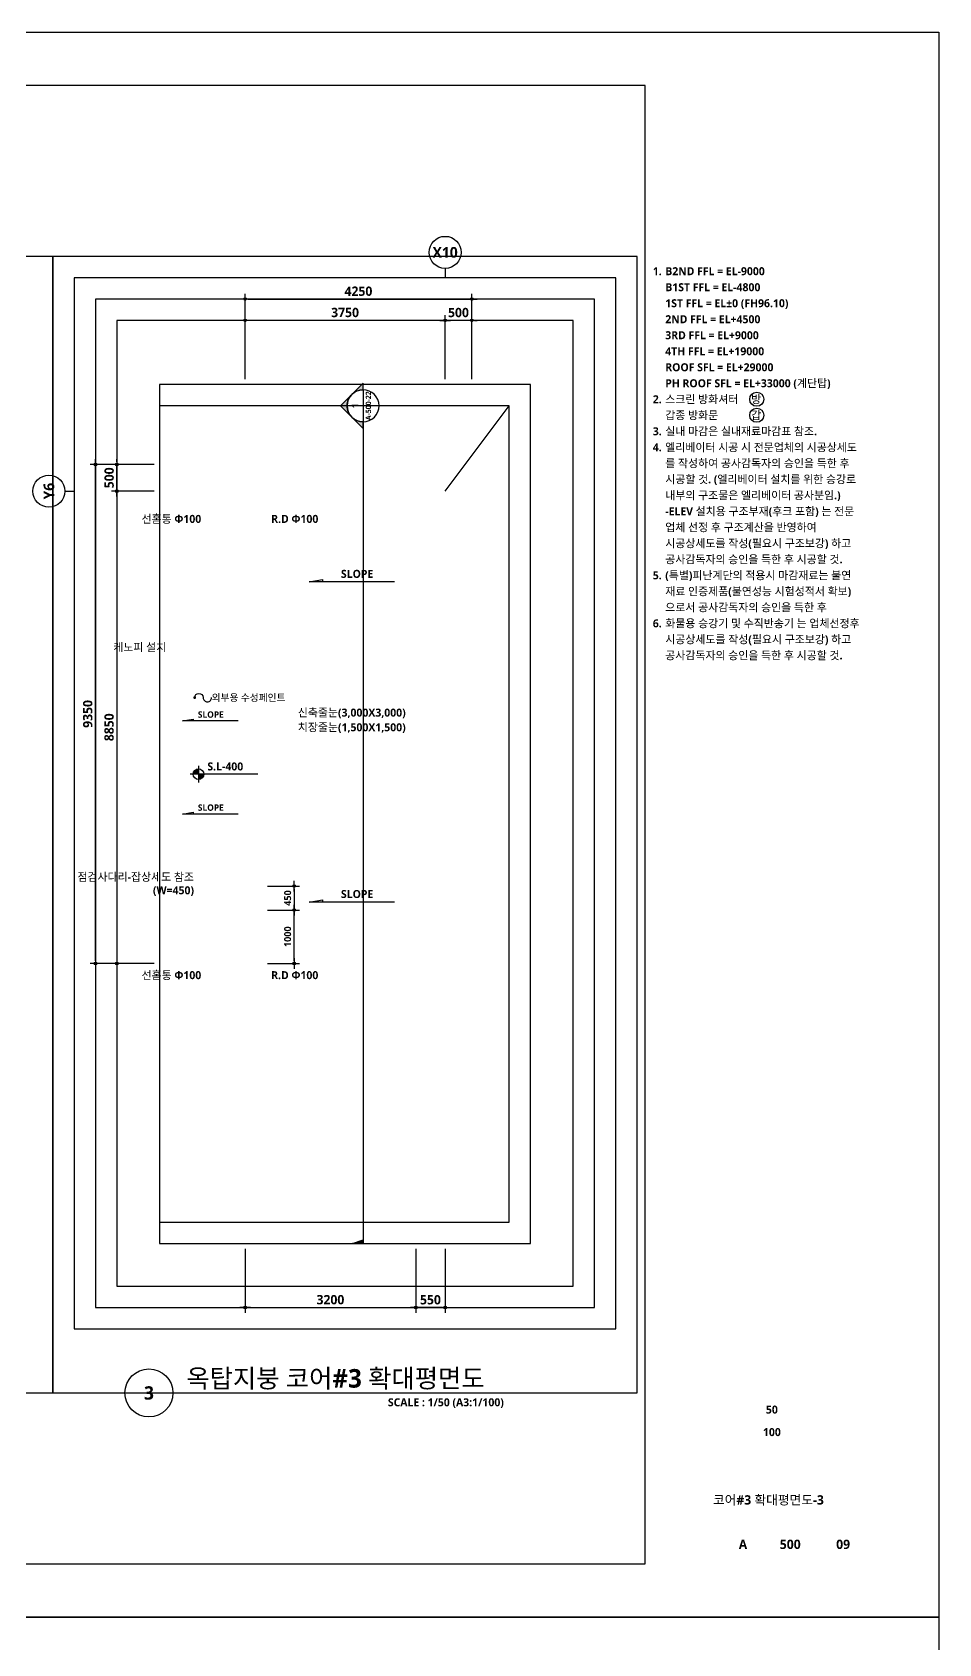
# Model space of a CAD drawing. Header units: millimetres. Extents: x -12482 to 126000, y 0 to 220200.
# Drawn here: x 109013 to 126000, y 58900 to 89100 of the extents above; entities that cross this region are included whole.
import ezdxf
from ezdxf.enums import TextEntityAlignment as Align

# ---------------------------------------------------------------- set-up
doc = ezdxf.new("R2010")
doc.units = ezdxf.units.MM
doc.header["$LTSCALE"] = 60
doc.linetypes.add('CEN', pattern=[62, 60, -1, 0, -1])
doc.layers.get('Defpoints').update_dxf_attribs({"color": 153})
for name, color, linetype in [('A-ANNO-DIM', 4, 'Continuous'), ('A-ANNO-GRA1', 7, 'Continuous'), ('A-ANNO-LEAD', 4, 'Continuous'), ('A-ANNO-NOTE', 7, 'Continuous'), ('A-ANNO-PONT', 7, 'Continuous'), ('A-ANNO-TEXT1', 7, 'Continuous'), ('A-ANNO-TITL', 7, 'Continuous'), ('A-ST-AXIS-BUB', 7, 'Continuous'), ('A-ST-AXIS-DIM', 7, 'Continuous'), ('AA-MKXS', 3, 'Continuous'), ('AA-MKXX', 3, 'Continuous'), ('AA-XXXX-TXT1', 2, 'Continuous')]:
    doc.layers.add(name, color=color, linetype=linetype)
for name, color, linetype, plot in [('Defpoint', 161, 'Continuous', False), ('G(그리드1)', 185, 'Continuous', False), ('G(그리드2)', 235, 'Continuous', False)]:
    doc.layers.add(name, color=color, linetype=linetype, plot=plot)
doc.styles.add('2020음성 1차', font='NanumGothicBold.ttf')
doc.styles.add('SAMOO', font='romans.shx', dxfattribs={"bigfont": 'whgtxt.shx'})
doc.styles.add('SH_대대리576', font='')
doc.styles.add('SH_진천_나눔', font='')
doc.styles.get('SH_대대리576').set_extended_font_data('NanumGothic', bold=True)
doc.styles.get('SH_진천_나눔').set_extended_font_data('NanumGothic', bold=True)
doc.dimstyles.new('SHP 50', dxfattribs={"dimscale": 50, "dimtxt": 3.5, "dimasz": 1, "dimexe": 2, "dimexo": 2, "dimgap": 1, "dimtad": 1, "dimdec": 0, "dimzin": 0, "dimdsep": 46, "dimtxsty": 'SH_진천_나눔', "dimblk": 'DIMDOT', "dimcen": 0.09, "dimclrd": 256, "dimclre": 256, "dimclrt": 3, "dimadec": 0, "dimazin": 1, "dimtfac": 1, "dimtdec": 0, "dimtix": 1, "dimtmove": 2, "dimatfit": 0, "dimldrblk": 'DIMDOT', "dimfxl": 1, "dimtolj": 1, "dimtzin": 0, "dimlwd": -1, "dimlwe": -1, "dimarcsym": 0})
doc.dimstyles.new('SHP 50내부', dxfattribs={"dimscale": 50, "dimtxt": 2.6, "dimasz": 1, "dimexe": 2, "dimexo": 2, "dimgap": 1, "dimtad": 1, "dimdec": 0, "dimzin": 0, "dimdsep": 46, "dimtxsty": '2020음성 1차', "dimblk": 'DIMDOT', "dimcen": 0.09, "dimclrd": 256, "dimclre": 256, "dimclrt": 3, "dimadec": 0, "dimazin": 1, "dimtfac": 1, "dimtdec": 0, "dimtix": 1, "dimtmove": 2, "dimatfit": 0, "dimldrblk": 'DIMDOT', "dimfxl": 1, "dimtolj": 1, "dimtzin": 0, "dimlwd": -1, "dimlwe": -1, "dimarcsym": 0})

# ---------------------------------------------------------------- blocks, each defined once
blk = doc.blocks.new('*U13166')
at = {"layer": 'A-ANNO-TITL'}
blk.add_line((0, 0), (6450, 0), dxfattribs=at)
blk.add_circle((-450, 0), 450, dxfattribs=at)
at = {"layer": 'AA-XXXX-TXT1', "style": 'SH_진천_나눔'}
blk.add_attdef('DWG.TITLE', (250, 100), '', height=350, dxfattribs=at)
at = {"layer": 'AA-XXXX-TXT1', "color": 7, "style": 'SH_진천_나눔'}
blk.add_attdef('NO1', text='', height=300, dxfattribs=at).set_placement((-450, 0), align=Align.MIDDLE)
at = {"layer": 'AA-XXXX-TXT1', "style": 'SH_진천_나눔'}
blk.add_attdef('SCALE', text='', height=150, dxfattribs=at).set_placement((6200, -100), align=Align.TOP_RIGHT)
blk = doc.blocks.new('DIMDOT')
at = {"color": 0}
blk.add_line((-2, 0), (2, 0), dxfattribs=at)
for radius in [0.5, 0.25]:
    blk.add_circle((0, 0), radius, dxfattribs=at)
blk = doc.blocks.new('*D17226')
at = {"layer": 'A-ST-AXIS-DIM'}
for p, q in [((113000, 82600), (113000, 83800)), ((116700, 83700), (113050, 83700)), ((116750, 82600), (116750, 83800))]:
    blk.add_line(p, q, dxfattribs=at)
at = {"layer": 'Defpoints', "color": 0}
for p in [(113000, 83700), (113000, 82500), (116750, 82500)]:
    blk.add_point(p, dxfattribs=at)
at = {"layer": 'A-ST-AXIS-DIM', "linetype": 'ByBlock', "xscale": 50, "yscale": 50, "zscale": 50, "rotation": 180}
blk.add_blockref('DIMDOT', (113000, 83700), dxfattribs=at)
at = {"layer": 'A-ST-AXIS-DIM', "linetype": 'ByBlock', "xscale": 50, "yscale": 50, "zscale": 50}
blk.add_blockref('DIMDOT', (116750, 83700), dxfattribs=at)
at = {"layer": 'A-ST-AXIS-DIM', "color": 3, "insert": (114875, 83847), "char_height": 175, "attachment_point": 5, "style": 'SH_진천_나눔'}
blk.add_mtext('\\A1;3750', dxfattribs=at)
blk = doc.blocks.new('A-ST-AXIS-BUB-1')
at = {"layer": 'A-ST-AXIS-BUB'}
blk.add_line((0, 350), (0, 0), dxfattribs=at)
blk.add_circle((0, 950), 600, dxfattribs=at)
blk = doc.blocks.new('*D17227')
at = {"layer": 'A-ST-AXIS-DIM'}
for p, q in [((111300, 81000), (110100, 81000)), ((110200, 71700), (110200, 80950)), ((111300, 71650), (110100, 71650))]:
    blk.add_line(p, q, dxfattribs=at)
at = {"layer": 'Defpoints', "color": 0}
for p in [(110200, 81000), (111400, 81000), (111400, 71650)]:
    blk.add_point(p, dxfattribs=at)
at = {"layer": 'A-ST-AXIS-DIM', "linetype": 'ByBlock', "xscale": 50, "yscale": 50, "zscale": 50}
for p, rotation in [((110200, 81000), 90), ((110200, 71650), 270)]:
    blk.add_blockref('DIMDOT', p, dxfattribs=dict(at, rotation=rotation))
at = {"layer": 'A-ST-AXIS-DIM', "color": 3, "insert": (110053, 76325), "char_height": 175, "attachment_point": 5, "rotation": 90, "style": 'SH_진천_나눔'}
blk.add_mtext('\\A1;9350', dxfattribs=at)
blk = doc.blocks.new('*D17228')
at = {"layer": 'A-ST-AXIS-DIM'}
for p, q in [((111300, 80500), (110500, 80500)), ((110600, 80450), (110600, 71700)), ((111300, 71650), (110500, 71650))]:
    blk.add_line(p, q, dxfattribs=at)
at = {"layer": 'Defpoints', "color": 0}
for p in [(111400, 80500), (110600, 71650), (111400, 71650)]:
    blk.add_point(p, dxfattribs=at)
at = {"layer": 'A-ST-AXIS-DIM', "linetype": 'ByBlock', "xscale": 50, "yscale": 50, "zscale": 50}
for p, rotation in [((110600, 80500), 90), ((110600, 71650), 270)]:
    blk.add_blockref('DIMDOT', p, dxfattribs=dict(at, rotation=rotation))
at = {"layer": 'A-ST-AXIS-DIM', "color": 3, "insert": (110453, 76075), "char_height": 175, "attachment_point": 5, "rotation": 90, "style": 'SH_진천_나눔'}
blk.add_mtext('\\A1;8850', dxfattribs=at)
blk = doc.blocks.new('*D17375')
at = {"layer": 'A-ANNO-DIM'}
for p, q in [((113420, 73100), (114020, 73100)), ((113920, 73050), (113920, 72700)), ((113420, 72650), (114020, 72650))]:
    blk.add_line(p, q, dxfattribs=at)
at = {"layer": 'Defpoints', "color": 0}
for p in [(113320, 73100), (113320, 72650), (113920, 72650)]:
    blk.add_point(p, dxfattribs=at)
at = {"layer": 'A-ANNO-DIM', "linetype": 'ByBlock', "xscale": 50, "yscale": 50, "zscale": 50}
for p, rotation in [((113920, 73100), 90), ((113920, 72650), 270)]:
    blk.add_blockref('DIMDOT', p, dxfattribs=dict(at, rotation=rotation))
at = {"layer": 'A-ANNO-DIM', "color": 3, "insert": (113799, 72875), "char_height": 130, "attachment_point": 5, "rotation": 90, "style": '2020음성 1차'}
blk.add_mtext('\\A1;450', dxfattribs=at)
blk = doc.blocks.new('*D17376')
at = {"layer": 'A-ANNO-DIM'}
for p, q in [((113420, 72650), (114020, 72650)), ((113920, 71700), (113920, 72600)), ((113420, 71650), (114020, 71650))]:
    blk.add_line(p, q, dxfattribs=at)
at = {"layer": 'Defpoints', "color": 0}
for p in [(113320, 72650), (113920, 72650), (113320, 71650)]:
    blk.add_point(p, dxfattribs=at)
at = {"layer": 'A-ANNO-DIM', "linetype": 'ByBlock', "xscale": 50, "yscale": 50, "zscale": 50}
for p, rotation in [((113920, 72650), 90), ((113920, 71650), 270)]:
    blk.add_blockref('DIMDOT', p, dxfattribs=dict(at, rotation=rotation))
at = {"layer": 'A-ANNO-DIM', "color": 3, "insert": (113799, 72150), "char_height": 130, "attachment_point": 5, "rotation": 90, "style": '2020음성 1차'}
blk.add_mtext('\\A1;1000', dxfattribs=at)
blk = doc.blocks.new('*D17392')
at = {"layer": 'A-ST-AXIS-DIM'}
for p, q in [((116700, 83700), (116650, 83700)), ((116750, 82600), (116750, 83800)), ((117250, 83700), (116750, 83700)), ((117250, 82600), (117250, 83800)), ((117300, 83700), (117350, 83700))]:
    blk.add_line(p, q, dxfattribs=at)
at = {"layer": 'Defpoints', "color": 0}
for p in [(116750, 83700), (116750, 82500), (117250, 82500)]:
    blk.add_point(p, dxfattribs=at)
at = {"layer": 'A-ST-AXIS-DIM', "linetype": 'ByBlock', "xscale": 50, "yscale": 50, "zscale": 50}
blk.add_blockref('DIMDOT', (116750, 83700), dxfattribs=at)
at = {"layer": 'A-ST-AXIS-DIM', "linetype": 'ByBlock', "xscale": 50, "yscale": 50, "zscale": 50, "rotation": 180}
blk.add_blockref('DIMDOT', (117250, 83700), dxfattribs=at)
at = {"layer": 'A-ST-AXIS-DIM', "color": 3, "insert": (117000, 83846), "char_height": 175, "attachment_point": 5, "style": 'SH_진천_나눔'}
blk.add_mtext('\\A1;500', dxfattribs=at)
blk = doc.blocks.new('*D17393')
at = {"layer": 'A-ST-AXIS-DIM'}
for p, q in [((113000, 82600), (113000, 84200)), ((113050, 84100), (117200, 84100)), ((117250, 82600), (117250, 84200))]:
    blk.add_line(p, q, dxfattribs=at)
at = {"layer": 'Defpoints', "color": 0}
for p in [(117250, 84100), (113000, 82500), (117250, 82500)]:
    blk.add_point(p, dxfattribs=at)
at = {"layer": 'A-ST-AXIS-DIM', "linetype": 'ByBlock', "xscale": 50, "yscale": 50, "zscale": 50, "rotation": 180}
blk.add_blockref('DIMDOT', (113000, 84100), dxfattribs=at)
at = {"layer": 'A-ST-AXIS-DIM', "linetype": 'ByBlock', "xscale": 50, "yscale": 50, "zscale": 50}
blk.add_blockref('DIMDOT', (117250, 84100), dxfattribs=at)
at = {"layer": 'A-ST-AXIS-DIM', "color": 3, "insert": (115125, 84246), "char_height": 175, "attachment_point": 5, "style": 'SH_진천_나눔'}
blk.add_mtext('\\A1;4250', dxfattribs=at)
blk = doc.blocks.new('*D17394')
at = {"layer": 'A-ST-AXIS-DIM'}
for p, q in [((111300, 81000), (110500, 81000)), ((110600, 81050), (110600, 81100)), ((110600, 80500), (110600, 81000)), ((111300, 80500), (110500, 80500)), ((110600, 80450), (110600, 80400))]:
    blk.add_line(p, q, dxfattribs=at)
at = {"layer": 'Defpoints', "color": 0}
for p in [(110600, 81000), (111400, 81000), (111400, 80500)]:
    blk.add_point(p, dxfattribs=at)
at = {"layer": 'A-ST-AXIS-DIM', "linetype": 'ByBlock', "xscale": 50, "yscale": 50, "zscale": 50}
for p, rotation in [((110600, 81000), 270), ((110600, 80500), 90)]:
    blk.add_blockref('DIMDOT', p, dxfattribs=dict(at, rotation=rotation))
at = {"layer": 'A-ST-AXIS-DIM', "color": 3, "insert": (110454, 80750), "char_height": 175, "attachment_point": 5, "rotation": 90, "style": 'SH_진천_나눔'}
blk.add_mtext('\\A1;500', dxfattribs=at)
blk = doc.blocks.new('G$C5E36A61E')
at = {"layer": 'A-ANNO-PONT'}
for points in [[(1814, 2981, 0.4142136), (648, 1814), (1814, 1814)], [(1814, 648, 0.4142136), (2981, 1814), (1814, 1814)]]:
    blk.add_hatch(color=256, dxfattribs=at).paths.add_polyline_path(points)
for p, q in [((1814, 3629), (1814, 0)), ((14810, 1814), (0, 1814))]:
    blk.add_line(p, q, dxfattribs=at)
blk.add_circle((1814, 1814), 1166, dxfattribs=at)
blk = doc.blocks.new('*U15082')
at = {"layer": 'AA-MKXX'}
blk.add_hatch(color=256, dxfattribs=at).paths.add_polyline_path([(48000, 600), (47790, 0), (48000, 0)])
at = {"layer": 'AA-MKXX', "linetype": 'CEN', "ltscale": 300}
blk.add_line((900, 0), (48000, 0), dxfattribs=at)
at = {"layer": 'AA-MKXX'}
blk.add_lwpolyline([(48000, 0), (48000, 600), (47790, 0)], close=True, dxfattribs=at)
blk = doc.blocks.new('*D20815')
at = {"layer": 'A-ST-AXIS-DIM'}
for p, q in [((113000, 66300), (113000, 65100)), ((116200, 66300), (116200, 65100)), ((113050, 65200), (116150, 65200))]:
    blk.add_line(p, q, dxfattribs=at)
at = {"layer": 'Defpoints', "color": 0}
for p in [(113000, 66400), (116200, 66400), (116200, 65200)]:
    blk.add_point(p, dxfattribs=at)
at = {"layer": 'A-ST-AXIS-DIM', "linetype": 'ByBlock', "xscale": 50, "yscale": 50, "zscale": 50, "rotation": 180}
blk.add_blockref('DIMDOT', (113000, 65200), dxfattribs=at)
at = {"layer": 'A-ST-AXIS-DIM', "linetype": 'ByBlock', "xscale": 50, "yscale": 50, "zscale": 50}
blk.add_blockref('DIMDOT', (116200, 65200), dxfattribs=at)
at = {"layer": 'A-ST-AXIS-DIM', "color": 3, "insert": (114600, 65347), "char_height": 175, "attachment_point": 5, "style": 'SH_진천_나눔'}
blk.add_mtext('\\A1;3200', dxfattribs=at)
blk = doc.blocks.new('*D20816')
at = {"layer": 'A-ST-AXIS-DIM'}
for p, q in [((116200, 66300), (116200, 65100)), ((116750, 66300), (116750, 65100)), ((116700, 65200), (116250, 65200))]:
    blk.add_line(p, q, dxfattribs=at)
at = {"layer": 'Defpoints', "color": 0}
for p in [(116200, 66400), (116750, 66400), (116200, 65200)]:
    blk.add_point(p, dxfattribs=at)
at = {"layer": 'A-ST-AXIS-DIM', "linetype": 'ByBlock', "xscale": 50, "yscale": 50, "zscale": 50, "rotation": 180}
blk.add_blockref('DIMDOT', (116200, 65200), dxfattribs=at)
at = {"layer": 'A-ST-AXIS-DIM', "linetype": 'ByBlock', "xscale": 50, "yscale": 50, "zscale": 50}
blk.add_blockref('DIMDOT', (116750, 65200), dxfattribs=at)
at = {"layer": 'A-ST-AXIS-DIM', "color": 3, "insert": (116475, 65346), "char_height": 175, "attachment_point": 5, "style": 'SH_진천_나눔'}
blk.add_mtext('\\A1;550', dxfattribs=at)
blk = doc.blocks.new('*U15083')
at = {"layer": 'AA-MKXS'}
blk.add_hatch(color=3, dxfattribs=at).paths.add_polyline_path([(0, 8.49), (-4.24, 4.24, -0.414214), (4.24, 4.24)])
h = blk.add_hatch(color=3, dxfattribs=at)
h.paths.add_polyline_path([(-8.49, 0), (-6, 0, -0.198912), (-4.24, 4.24)])
h.paths.add_polyline_path([(6, 0), (8.49, 0), (4.24, 4.24, -0.198912)])
at = {"layer": 'AA-MKXS', "color": 3, "linetype": 'Continuous', "ltscale": 5}
blk.add_line((-6, 0), (6, 0), dxfattribs=at)
at = {"layer": 'AA-MKXS', "color": 3}
for points in [[(4.24, 4.24, 0.414214), (-4.24, 4.24), (0, 8.49)], [(-4.24, 4.24, 0.198912), (-6, 0), (-8.49, 0)], [(8.49, 0), (6, 0, 0.198912), (4.24, 4.24)]]:
    blk.add_lwpolyline(points, format="xyb", close=True, dxfattribs=at)
at = {"layer": 'AA-MKXS', "color": 3, "linetype": 'Continuous', "ltscale": 5}
blk.add_circle((0, 0), 6, dxfattribs=at)
at = {"layer": 'AA-MKXS', "style": 'SAMOO', "width": 0.85}
blk.add_attdef('ViewNUM', text='', height=2.5, dxfattribs=at).set_placement((0, 1), align=Align.BOTTOM_CENTER)
blk.add_attdef('SheetNUM', text='', height=2.5, dxfattribs=at).set_placement((0, -1), align=Align.TOP_CENTER)
blk = doc.blocks.new('G$C3CD03619')
at = {"layer": 'A-ANNO-GRA1'}
for centre in [(11731, 11592), (11731, 9792)]:
    blk.add_circle(centre, 792, dxfattribs=at)
at = {"layer": 'A-ANNO-NOTE', "style": 'SH_대대리576'}
for s, p in [('방', (11108, 11142)), ('갑', (11108, 9342))]:
    blk.add_text(s, height=900, dxfattribs=at).set_placement(p)
at = {"layer": 'A-ANNO-TITL', "style": 'SH_대대리576'}
for s, p in [('1.', (547, 25992)), ('2.', (547, 11592)), ('3.', (547, 7992)), ('4.', (547, 6192)), ('5.', (547, -8208)), ('6.', (547, -13608))]:
    blk.add_text(s, height=900, dxfattribs=at).set_placement(p, align=Align.MIDDLE_CENTER)
for s, p in [('B2ND FFL = EL-9000', (1447, 25992)), ('B1ST FFL = EL-4800', (1447, 24192)), ('1ST FFL = EL%%p0 (FH96.10)', (1447, 22392)), ('2ND FFL = EL+4500', (1447, 20592)), ('3RD FFL = EL+9000', (1447, 18792)), ('4TH FFL = EL+19000', (1447, 16992)), ('ROOF SFL = EL+29000', (1447, 15192)), ('PH ROOF SFL = EL+33000 (계단탑)', (1447, 13392)), ('스크린 방화셔터', (1447, 11592)), ('갑종 방화문', (1447, 9792)), ('실내 마감은 실내재료마감표 참조.', (1447, 7992)), ('엘리베이터 시공 시 전문업체의 시공상세도', (1447, 6192)), ('를 작성하여 공사감독자의 승인을 득한 후', (1447, 4392)), ('시공할 것. (엘리베이터 설치를 위한 승강로', (1447, 2592)), ('내부의 구조물은 엘리베이터 공사분임.)', (1447, 792)), ('-ELEV 설치용 구조부재(후크 포함) 는 전문', (1447, -1008)), ('업체 선정 후 구조계산을 반영하여', (1447, -2808)), ('시공상세도를 작성(필요시 구조보강) 하고', (1447, -4608)), ('공사감독자의 승인을 득한 후 시공할 것.', (1447, -6408)), ('(특별)피난계단의 적용시 마감재료는 불연', (1447, -8208)), ('재료 인증제품(불연성능 시험성적서 확보)', (1447, -10008)), ('으로서 공사감독자의 승인을 득한 후', (1447, -11808)), ('화물용 승강기 및 수직반송기 는 업체선정후', (1447, -13608)), ('시공상세도를 작성(필요시 구조보강) 하고', (1447, -15408)), ('공사감독자의 승인을 득한 후 시공할 것.', (1447, -17208))]:
    blk.add_text(s, height=900, dxfattribs=at).set_placement(p, align=Align.MIDDLE_LEFT)

msp = doc.modelspace()

# ---------------------------------------------------------------- linework, layer by layer
at = {"layer": 'A-ANNO-LEAD'}
for points, format in [([(112575, 80375, 0, 37.5, 0), (112518.8, 80277.6, 0, 0, 0), (112346.8, 79979.7, 0, 0, 0), (112179.7, 79979.7, 0, 0, 0)], "xyseb"), ([(113095, 80375, 0, 37.5, 0), (113151.3, 80277.6, 0, 0, 0), (113323.2, 79979.7, 0, 0, 0), (113490.3, 79979.7, 0, 0, 0)], "xyseb"), ([(112056.8, 76630.9, -1), (112215.6, 76630.9, 0.4142136), (112294.9, 76551.6, 0.4142136), (112374.3, 76630.9, 0.4142136)], "xyb"), ([(112439, 72875, 0, 37.5, 0), (112382.8, 72972.4, 0, 0, 0), (112210.8, 73270.3, 0, 0, 0), (112043.7, 73270.3, 0, 0, 0)], "xyseb"), ([(112575, 71825, 0, 37.5, 0), (112518.8, 71727.6, 0, 0, 0), (112346.8, 71429.7, 0, 0, 0), (112179.7, 71429.7, 0, 0, 0)], "xyseb"), ([(113095, 71825, 0, 37.5, 0), (113151.3, 71727.6, 0, 0, 0), (113323.2, 71429.7, 0, 0, 0), (113490.3, 71429.7, 0, 0, 0)], "xyseb")]:
    msp.add_lwpolyline(points, format=format, dxfattribs=at)
for points in [[(115800, 78800), (114200, 78800), (114450, 78843.2), (114450, 78800)], [(112871.1, 76193.1), (111831.1, 76193.1), (112031.1, 76227.6), (112031.1, 76193.1)], [(112871.1, 74449.5), (111831.1, 74449.5), (112031.1, 74484.1), (112031.1, 74449.5)], [(115800, 72800), (114200, 72800), (114450, 72843.2), (114450, 72800)]]:
    msp.add_lwpolyline(points, dxfattribs=at)
at = {"layer": 'A-ANNO-LEAD', "elevation": 103000}
msp.add_lwpolyline([(112134.2, 77040, 0, 37.5, 0), (112077.9, 77137.4, 0, 0, 0), (111819.9, 77584.3, 0, 0, 0), (111652.9, 77584.3, 0, 0, 0)], format="xyseb", dxfattribs=at)
at = {"layer": 'A-ANNO-LEAD', "const_width": 26.5}
msp.add_lwpolyline([(112043.6, 76630.9, 1), (112070.1, 76630.9, 1)], format="xyb", close=True, dxfattribs=at)
at = {"layer": 'Defpoint'}
msp.add_line((116750, 80500), (117950, 82100), dxfattribs=at)
for points in [[(84000, 89100), (126000, 89100), (126000, 59400), (84000, 59400)], [(85000, 60400), (120500, 60400), (120500, 88100), (85000, 88100)], [(84000, 59400), (126000, 59400), (126000, 29700), (84000, 29700)]]:
    msp.add_lwpolyline(points, close=True, dxfattribs=at)
at = {"layer": 'G(그리드1)'}
for points in [[(109400, 84900), (98450, 84900), (98450, 63600), (109400, 63600)], [(120350, 84900), (109400, 84900), (109400, 63600), (120350, 63600)], [(119950, 84500), (109800, 84500), (109800, 64800), (119950, 64800)], [(119550, 84100), (110200, 84100), (110200, 65200), (119550, 65200)], [(119150, 83700), (110600, 83700), (110600, 65600), (119150, 65600)], [(118350, 82500), (111400, 82500), (111400, 66400), (118350, 66400)]]:
    msp.add_lwpolyline(points, close=True, dxfattribs=at)
at = {"layer": 'G(그리드2)'}
msp.add_lwpolyline([(117950, 82100), (111400, 82100), (111400, 66800), (117950, 66800)], close=True, dxfattribs=at)

# ---------------------------------------------------------------- block references
for name, p, xscale, yscale, zscale in [('G$C3CD03619', (120633.7, 80289.8), 0.1666666666666667, 0.1666666666666667, 0.1666666666666667), ('G$C5E36A61E', (111971.6, 75040), 0.08573388203018029, 0.08573388203018029, 0.08573388203018029)]:
    msp.add_blockref(name, p, dxfattribs=dict(xscale=xscale, yscale=yscale, zscale=zscale))
ref = msp.add_blockref('*U15083', (115211.5, 82100), dxfattribs=dict(xscale=-50, yscale=50, zscale=50, rotation=89.9999999999995))
ref.add_attrib('SheetNUM', 'A-500-22', dxfattribs={"layer": 'AA-MKXS', "height": 100, "rotation": 90, "style": '2020음성 1차', "width": 0.8}).set_placement((115261.5, 82100), align=Align.TOP_CENTER)
ref.add_attrib('ViewNUM', '1', dxfattribs={"layer": 'AA-MKXS', "height": 125, "rotation": 90, "style": '2020음성 1차'}).set_placement((115161.5, 82100), align=Align.BOTTOM_CENTER)
at = {"xscale": -0.3333333333333333, "yscale": 0.3333333333333333, "zscale": 0.3333333333333333, "rotation": 89.99999999999962}
msp.add_blockref('*U15082', (115211.5, 82400), dxfattribs=at)
ref = msp.add_blockref('*U13166', (111650, 63600))
ref.add_attrib('SCALE', 'SCALE : 1/50 (A3:1/100)', dxfattribs={"layer": 'A-ANNO-TITL', "height": 150, "style": 'SH_진천_나눔'}).set_placement((117850, 63500), align=Align.TOP_RIGHT)
ref.add_attrib('DWG.TITLE', '옥탑지붕 코어#3 확대평면도', (111900, 63700), dxfattribs={"layer": 'A-ANNO-TITL', "height": 347.908, "style": 'SH_진천_나눔'})
ref.add_attrib('NO1', '3', dxfattribs={"layer": 'A-ANNO-TITL', "color": 7, "height": 250, "style": 'SH_진천_나눔'}).set_placement((111200, 63600), align=Align.MIDDLE)
at = {"layer": 'A-ST-AXIS-BUB', "xscale": 0.5, "yscale": 0.5, "zscale": 0.5}
msp.add_blockref('A-ST-AXIS-BUB-1', (116750, 84500), dxfattribs=at)
at = {"layer": 'A-ST-AXIS-BUB', "xscale": 0.5, "yscale": 0.5, "zscale": 0.5, "rotation": 90}
msp.add_blockref('A-ST-AXIS-BUB-1', (109800, 80500), dxfattribs=at)

# ---------------------------------------------------------------- texts
at = {"layer": 'A-ANNO-TEXT1'}
for s, height, style, p in [('X10', 200, 'SH_진천_나눔', (116750, 84975)), ('SLOPE', 150, 'SH_진천_나눔', (115100, 78950)), ('신축줄눈(3,000X3,000)', 150, '2020음성 1차', (115000, 76350)), ('SLOPE', 120, 'SH_진천_나눔', (112359, 76313.1)), ('치장줄눈(1,500X1,500)', 150, '2020음성 1차', (115000, 76075.1)), ('SLOPE', 120, 'SH_진천_나눔', (112359, 74569.5)), ('SLOPE', 150, 'SH_진천_나눔', (115100, 72950))]:
    msp.add_text(s, height=height, dxfattribs=dict(at, style=style)).set_placement(p, align=Align.MIDDLE_CENTER)
at = {"layer": 'A-ANNO-TEXT1', "style": 'SH_진천_나눔'}
msp.add_text('Y6', height=200, rotation=90, dxfattribs=at).set_placement((109325, 80500), align=Align.MIDDLE_CENTER)
at = {"layer": 'A-ANNO-TEXT1', "style": '2020음성 1차'}
for s, p in [('선홈통 Φ100', (112179.7, 79979.7)), ('점검사다리-잡상세도 참조', (112043.7, 73270.3)), ('(W=450)', (112043.7, 73020.3)), ('선홈통 Φ100', (112179.7, 71429.7))]:
    msp.add_text(s, height=150, dxfattribs=at).set_placement(p, align=Align.MIDDLE_RIGHT)
for s, height, p in [('R.D Φ100', 150, (113490.3, 79979.7)), ('케노피 설치', 150, (110530.7, 77574.7, 103000)), ('외부용 수성페인트', 130, (112374.3, 76630.9)), ('R.D Φ100', 150, (113490.3, 71429.7))]:
    msp.add_text(s, height=height, dxfattribs=at).set_placement(p, align=Align.MIDDLE_LEFT)
msp.add_text('S.L-400', height=150, dxfattribs=at).set_placement((112294.5, 75265.8))
at = {"layer": 'A-ANNO-TITL', "style": 'SH_진천_나눔'}
for s, height, p in [('50', 150, (122872.6, 63288.9)), ('100', 150, (122872.6, 62866.7)), (' 코어#3 확대평면도-3', 175, (122778.4, 61598.6)), ('A', 175, (122331.3, 60763.5)), ('500', 175, (123216.8, 60763.5)), ('09', 175, (124207.9, 60763.5))]:
    msp.add_text(s, height=height, dxfattribs=at).set_placement(p, align=Align.MIDDLE)

# ---------------------------------------------------------------- dimensions: what is measured, and where the dimension line sits
at = {"layer": 'A-ANNO-DIM'}
for p1, angle, picture, middle in [((113320, 73100), 90, '*D17375', (113798.5, 72875)), ((113320, 71650), 270, '*D17376', (113798.7, 72150))]:
    dim = msp.add_linear_dim(base=(113920, 72650), p1=p1, p2=(113320, 72650), angle=angle, dimstyle='SHP 50내부', dxfattribs=at)
    dim.commit()
    dim.dimension.update_dxf_attribs({"geometry": picture, "text_midpoint": middle})
at = {"layer": 'A-ST-AXIS-DIM'}
for base, p1, p2, angle, picture, middle in [((117250, 84100), (113000, 82500), (117250, 82500), 0, '*D17393', (115125, 84246.4)), ((113000, 83700), (116750, 82500), (113000, 82500), 180, '*D17226', (114875, 83846.6)), ((116750, 83700), (117250, 82500), (116750, 82500), 180, '*D17392', (117000, 83846.2)), ((110200, 81000), (111400, 71650), (111400, 81000), 90, '*D17227', (110053.4, 76325)), ((110600, 81000), (111400, 80500), (111400, 81000), 90, '*D17394', (110453.8, 80750)), ((110600, 71650), (111400, 80500), (111400, 71650), 270, '*D17228', (110453.4, 76075)), ((116200, 65200, 103000), (116750, 66400, 103000), (116200, 66400, 103000), 180, '*D20816', (116475, 65346.2, 103000))]:
    dim = msp.add_linear_dim(base=base, p1=p1, p2=p2, angle=angle, dimstyle='SHP 50', dxfattribs=at)
    dim.commit()
    dim.dimension.update_dxf_attribs({"geometry": picture, "text_midpoint": middle})
dim = msp.add_linear_dim(base=(116200, 65200, 103000), p1=(113000, 66400, 103000), p2=(116200, 66400, 103000), dimstyle='SHP 50', dxfattribs=at)
dim.commit()
dim.dimension.update_dxf_attribs({"geometry": '*D20815', "text_midpoint": (114600, 65346.6, 103000)})

doc.saveas('drawing.dxf')
